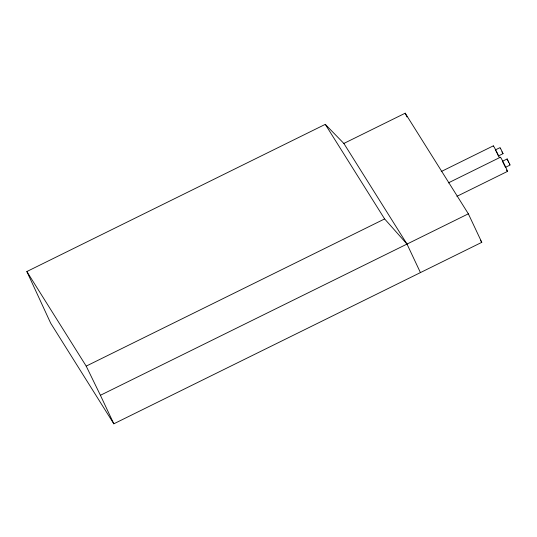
<?xml version="1.0" encoding="UTF-8"?>
<svg xmlns="http://www.w3.org/2000/svg" width="537" height="537" viewBox="0 0 537 537"><rect width="100%" height="100%" fill="white"/><g stroke="black" fill="none" stroke-linecap="round" stroke-linejoin="round"><path stroke-width="0.81" d="M343.861 143.446L405.207 113.193L468.351 213.82L481.776 242.341L113.824 423.807L50.679 323.18L26.85 271.534L325.281 124.356L343.861 143.446L407.006 244.073L420.431 272.601M441.213 171.551L493.281 145.869M495.309 149.93L500.041 147.608L501.068 149.434L503.028 153.669L498.336 155.985L498.108 155.361M448.335 182.902L500.403 157.22M26.85 271.534L86.202 366.113L384.626 218.935L407.006 244.073M507.123 158.965L502.431 161.281L505.458 167.336L510.15 165.02L507.123 158.965L507.928 160.865M456.906 196.341L507.485 171.397M113.824 423.807L100.406 395.286L468.351 213.82M503.028 153.669L501.961 151.857M495.349 149.917L495.711 150.508M480.44 240.22L481.776 242.341M325.281 124.356L384.626 218.935M509.438 163.892L509.747 164.45M496.02 151.065L497.161 153.314M508.297 161.637L508.693 162.436M86.202 366.113L100.406 395.286M405.207 113.193L406.972 116.945M497.531 154.092L497.853 154.784M500.229 148.246L500.484 148.816M500.558 157.73A7.988 0.349 63.7 0 1 504.74 165.141A7.988 0.349 63.7 0 1 506.539 170.048M493.436 146.379A7.988 0.349 63.7 0 1 494.939 148.521A7.988 0.349 63.7 0 1 499.242 157.24"/></g></svg>
